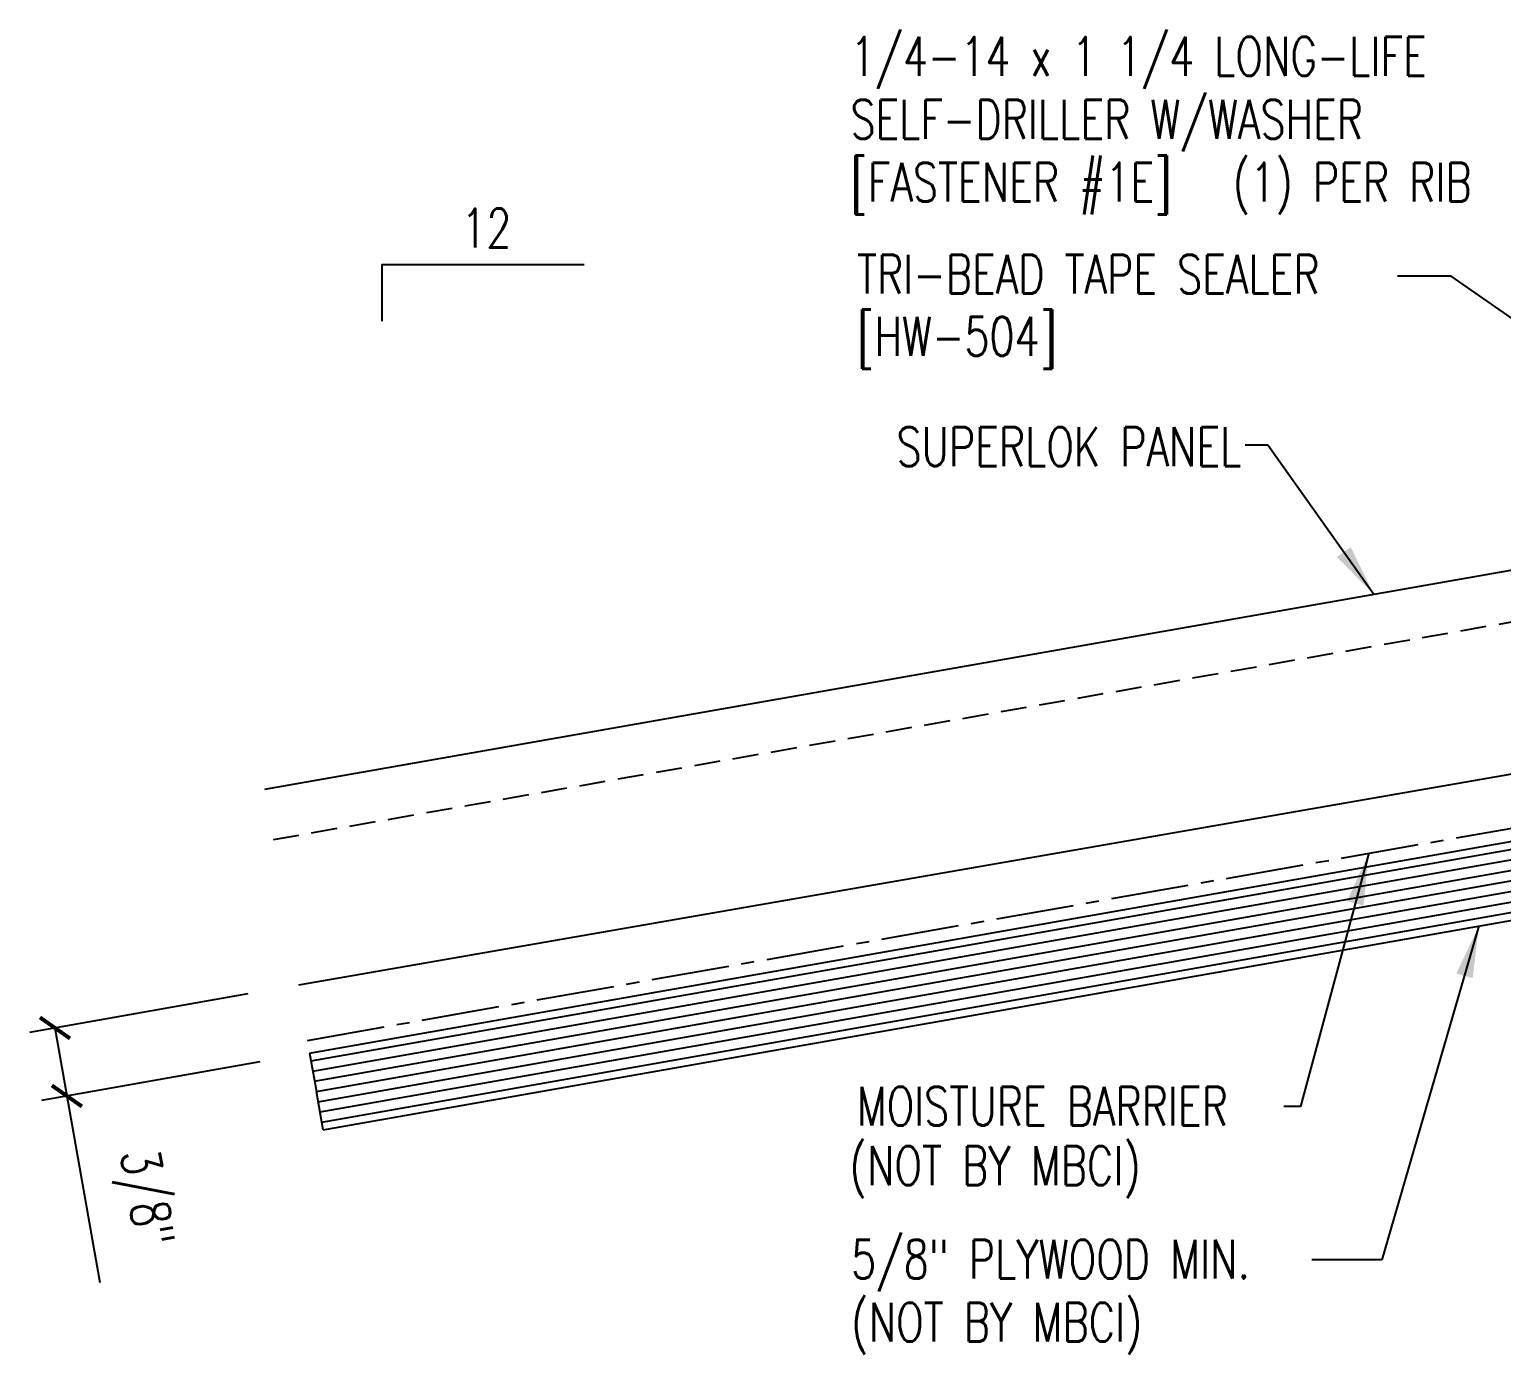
# Model space of a CAD drawing. Header units: inches. Extents: x 0.2 to 42.1, y 16.6 to 33.7.
# Drawn here: x 0.24 to 14.43, y 18.92 to 31.7 of the extents above; entities that cross this region are included whole.
import ezdxf
from ezdxf.enums import TextEntityAlignment as Align

# ---------------------------------------------------------------- set-up
doc = ezdxf.new("R2010")
doc.units = ezdxf.units.IN
doc.header["$MEASUREMENT"] = 0
doc.linetypes.add('CENTER2', pattern=[1.125, 0.75, -0.125, 0.125, -0.125])
doc.linetypes.add('DASH2', pattern=[0.1875, 0.125, -0.0625])
for name, color, linetype in [('BARRIER', 253, 'CENTER2'), ('DIM', 2, 'Continuous'), ('MARK', 1, 'Continuous'), ('PANEL', 11, 'Continuous'), ('TEXT', 2, 'Continuous'), ('wood', 3, 'Continuous')]:
    doc.layers.add(name, color=color, linetype=linetype)
doc.styles.add('TEXT', font='SIMPLEX', dxfattribs={"width": 0.75, "height": 6})
doc.styles.add('TEXT1', font='ROMANS.shx', dxfattribs={"width": 0.75, "height": 0.375})
doc.dimstyles.new('DETAIL', dxfattribs={"dimscale": 4, "dimtxt": 0.375, "dimasz": 0.0625, "dimexe": 0.0625, "dimexo": 0.125, "dimgap": 0.0625, "dimtad": 1, "dimdec": 4, "dimzin": 3, "dimdsep": 46, "dimlunit": 4, "dimtxsty": 'TEXT1', "dimblk": 'ARCHTICK', "dimcen": 0.0625, "dimclrd": 7, "dimclre": 7, "dimclrt": 2, "dimadec": 0, "dimazin": 0, "dimtfac": 0.59375, "dimtdec": 4, "dimtmove": 0, "dimatfit": 3, "dimfxl": 0, "dimfrac": 2, "dimtolj": 1, "dimtzin": 3, "dimarcsym": 0})
doc.dimstyles.new('DETAIL$7', dxfattribs={"dimscale": 4, "dimtxt": 6, "dimasz": 0.125, "dimexe": 0.0625, "dimexo": 0.125, "dimgap": 0.0625, "dimtad": 1, "dimdec": 5, "dimzin": 3, "dimdsep": 46, "dimlunit": 4, "dimtxsty": 'TEXT', "dimblk": 'ARCHTICK', "dimcen": 0.0625, "dimclrd": 7, "dimclre": 7, "dimclrt": 2, "dimadec": 0, "dimazin": 0, "dimtfac": 0.666667, "dimtdec": 5, "dimtmove": 0, "dimatfit": 3, "dimfxl": 0, "dimfrac": 2, "dimtolj": 1, "dimtzin": 3, "dimarcsym": 0})

# ---------------------------------------------------------------- blocks, each defined once
blk = doc.blocks.new('_ArchTick')
at = {"color": 0, "linetype": 'ByBlock', "const_width": 0.15}
blk.add_lwpolyline([(-0.5, -0.5), (0.5, 0.5)], dxfattribs=at)
blk = doc.blocks.new('*D15')
at = {"layer": 'DEFPOINTS', "color": 0}
for p in [(2.838, 22.485), (2.953, 21.829), (0.6, 21.414)]:
    blk.add_point(p, dxfattribs=at)
at = {"layer": 'DIM', "color": 7, "lineweight": -2}
for p, q in [((2.345, 22.398), (0.239, 22.026)), ((0.485, 22.07), (0.6, 21.414)), ((2.461, 21.742), (0.354, 21.371)), ((0.6, 21.414), (0.918, 19.616))]:
    blk.add_line(p, q, dxfattribs=at)
at = {"layer": 'DIM', "color": 7, "lineweight": -2, "xscale": 0.25, "yscale": 0.25, "zscale": 0.25}
for p, rotation in [((0.485, 22.07), 99.9999999999978), ((0.6, 21.414), 279.9999999999978)]:
    blk.add_blockref('_ArchTick', p, dxfattribs=dict(at, rotation=rotation))
at = {"layer": 'DIM', "color": 2, "insert": (1.319, 20.423), "char_height": 0.375, "attachment_point": 5, "rotation": 280, "style": 'TEXT1'}
blk.add_mtext('\\A1;3/8"', dxfattribs=at)
blk = doc.blocks.new('dsc-HW-504')
at = {"layer": 'TEXT', "style": 'TEXT1', "width": 0.75}
for s, p in [('TRI-BEAD TAPE SEALER', (0, 0)), ('[HW-504]', (0, -0.6))]:
    blk.add_text(s, height=0.375, dxfattribs=at).set_placement(p)
at = {"layer": 'TEXT', "style": 'TEXT1', "flags": 1}
for tag, p in [('COLOR', (0, -1.2)), ('CALC', (0, -1.2)), ('OPT1', (0, -1.2)), ('OPT2', (0, -1.2)), ('OPT3', (0, -1.2)), ('GAGE', (0, -1.2)), ('SHPLN', (0, -1.2)), ('PART', (0, -1.2)), ('DESCRIPTION', (0, -1.2)), ('MULTIPLE', (0, -1.2)), ('SPARE1', (0, -1.8)), ('SPARE2', (0, -1.8)), ('SPARE3', (0, -1.8)), ('SPARE4', (0, -1.8)), ('SPARE5', (0, -1.8)), ('SPARE6', (0, -1.8)), ('SPARE7', (0, -1.8)), ('SPARE8', (0, -1.8)), ('SPARE9', (0, -1.8)), ('SPARE10', (0, -1.8))]:
    blk.add_attdef(tag, p, '', height=0.375, dxfattribs=at)
blk = doc.blocks.new('slopl1')
at = {"layer": 'MARK', "color": 6}
blk.add_lwpolyline([(0, 0), (0, 0.1368), (0.4871, 0.1368)], dxfattribs=at)
at = {"layer": 'MARK', "color": 2, "style": 'TEXT1', "width": 0.75}
blk.add_text('12', height=0.09375, dxfattribs=at).set_placement((0.1909, 0.1779))
blk.add_attdef('SLOPL1', text='', height=0.0938, dxfattribs=at).set_placement((-0.0549, 0.0243), align=Align.RIGHT)
blk = doc.blocks.new('FD-F1E')
at = {"layer": 'TEXT', "style": 'TEXT1', "width": 0.75}
for s, p in [('1/4-14 x 1 1/4 LONG-LIFE', (0.0047, -0.0408)), ('SELF-DRILLER W/WASHER', (0.0047, -0.1926)), ('[FASTENER #1E]', (0.0047, -0.3444))]:
    blk.add_text(s, height=0.09375, dxfattribs=at).set_placement(p)
blk.add_attdef('(QUANTITY)', (0.9263, -0.3444), '', height=0.0938, dxfattribs=at)

msp = doc.modelspace()

# ---------------------------------------------------------------- linework, layer by layer
at = {"layer": 'BARRIER'}
msp.add_lwpolyline([(2.91895, 21.94985), (14.80356, 24.04543), (14.73844, 24.41473), (22.29306, 25.74682)], dxfattribs=at)
at = {"layer": 'PANEL'}
for p, q in [((19.8767, 27.42542), (2.5052, 24.3709)), ((2.83778, 22.48478), (20.21492, 25.50731))]:
    msp.add_line(p, q, dxfattribs=at)
at = {"layer": 'PANEL', "color": 251, "linetype": 'DASH2', "ltscale": 2}
msp.add_line((2.5904, 23.88704), (19.9619, 26.94157), dxfattribs=at)
at = {"layer": 'wood', "color": 3, "linetype": 'CONTINUOUS'}
for p, q in [((2.94066, 21.82675), (22.29306, 25.23911)), ((3.07089, 21.08815), (22.29306, 24.47754)), ((2.94066, 21.82675), (3.00577, 21.45745)), ((3.07089, 21.08815), (3.00577, 21.45745))]:
    msp.add_line(p, q, dxfattribs=at)
at = {"layer": 'wood', "color": 9, "linetype": 'CONTINUOUS'}
for p, q in [((2.95368, 21.75289), (22.29306, 25.16295)), ((2.97104, 21.65441), (22.29306, 25.06141)), ((2.98841, 21.55593), (22.29306, 24.95986)), ((3.00577, 21.45745), (22.29306, 24.85832)), ((3.02314, 21.35897), (22.29306, 24.75678)), ((3.0405, 21.26049), (22.29306, 24.65524)), ((3.05787, 21.16201), (22.29306, 24.55369))]:
    msp.add_line(p, q, dxfattribs=at)

# ---------------------------------------------------------------- block references
at = {"layer": 'MARK', "xscale": 4, "yscale": 4, "zscale": 4}
msp.add_blockref('slopl1', (3.63973, 28.88521), dxfattribs=at)
at = {"layer": 'TEXT', "xscale": 4, "yscale": 4, "zscale": 4}
msp.add_blockref('FD-F1E', (8.13657, 31.41697), dxfattribs=at).add_auto_attribs({'(QUANTITY)': '(1) PER RIB'})
at = {"layer": 'TEXT'}
msp.add_blockref('dsc-HW-504', (8.21896, 29.15209), dxfattribs=at)

# ---------------------------------------------------------------- texts
at = {"layer": 'TEXT', "style": 'TEXT1', "width": 0.75}
msp.add_text('SUPERLOK PANEL', height=0.375, dxfattribs=at).set_placement((11.9255, 27.48892), align=Align.RIGHT)
for s, p in [('MOISTURE BARRIER', (8.21562, 21.12827)), ('(NOT BY MBCI)', (8.1466, 20.55406)), ('5/8" PLYWOOD MIN.', (8.16276, 19.65202)), ('(NOT BY MBCI)', (8.16276, 19.04488))]:
    msp.add_text(s, height=0.375, dxfattribs=at).set_placement(p)

# ---------------------------------------------------------------- dimensions: what is measured, and where the dimension line sits
at = {"layer": 'DIM'}
dim = msp.add_linear_dim(base=(0.60047, 21.41412), p1=(2.83778, 22.48478), p2=(2.95341, 21.829), angle=280, text='3/8"', dimstyle='DETAIL', dxfattribs=at)
dim.commit()
dim.dimension.update_dxf_attribs({"geometry": '*D15', "text_midpoint": (0.79156, 20.33039), "dimtype": 161})

# ---------------------------------------------------------------- leaders
for points in [[(17.04593, 27.15748), (13.946, 29.32199), (13.42939, 29.32199)], [(13.20165, 26.25171), (12.17866, 27.69158), (11.96114, 27.69158)], [(13.15301, 23.7544), (12.49601, 21.31225), (12.33495, 21.31225)], [(14.21532, 23.05321), (13.27954, 19.83198), (12.60266, 19.83198)]]:
    msp.add_leader(points, dimstyle='DETAIL$7')

doc.saveas('drawing.dxf')
